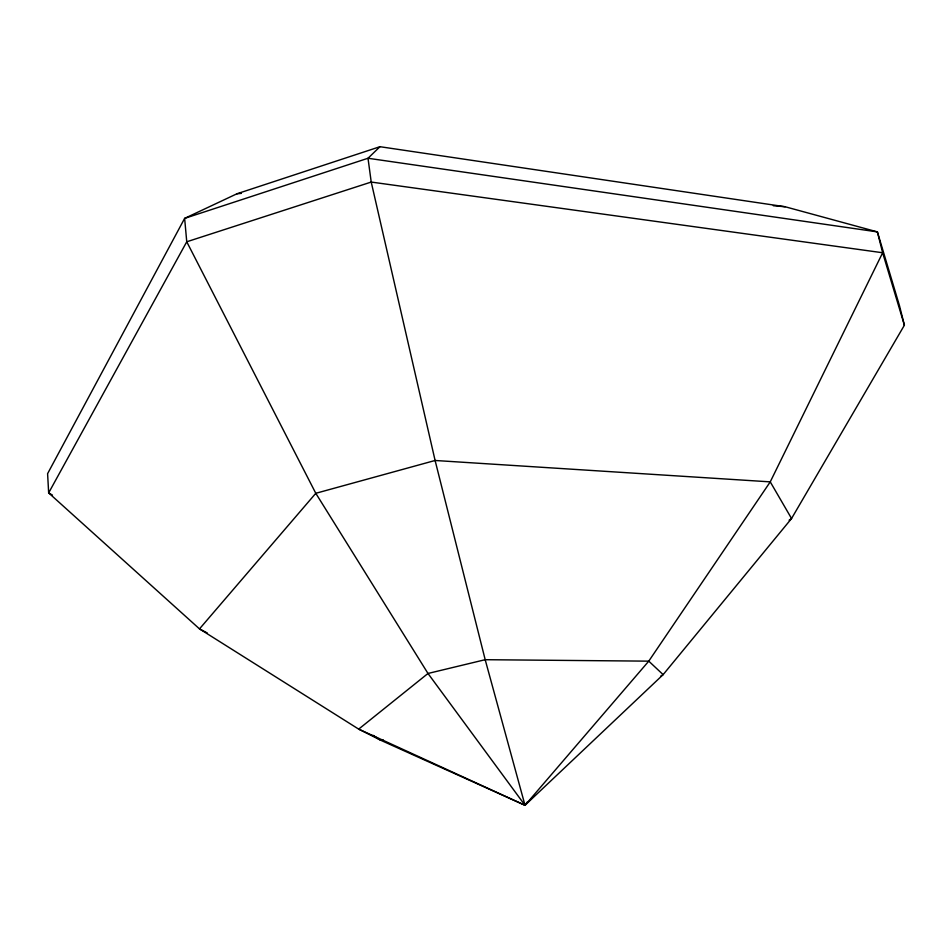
<?xml version="1.0" encoding="UTF-8"?>
<svg xmlns="http://www.w3.org/2000/svg" width="952" height="952" viewBox="0 0 952 952"><rect width="100%" height="100%" fill="white"/><g stroke="black" fill="none" stroke-linecap="round" stroke-linejoin="round"><path stroke-width="1.43" d="M904.4 325.191L791.552 518.519L663.139 674.635L525.016 805.297L380.455 740.132L358.69 729.125L199.504 628.891L48.659 492.91L47.6 473.668L184.64 218.377L236.977 193.768L379.967 146.703L785.15 206.751L877.399 231.895L899.485 305.735L904.4 325.191L882.647 252.756L877.399 231.895L368.007 158.258L184.64 218.377L186.747 241.784L315.79 493.303L427.995 673.469L525.016 805.297L648.764 661.152L770.251 481.867L882.647 252.756L371.22 182.058L186.747 241.784L48.659 492.91L52.479 495.123M660.628 676.217L663.139 674.635L648.764 661.152L485.187 659.7L427.995 673.469L358.69 729.125L525.016 805.297L527.563 801.679M379.967 146.703L368.007 158.258L371.22 182.058L435.1 460.482L485.187 659.7L525.016 805.297M789.113 520.208L791.552 518.519L770.251 481.867L435.1 460.482L315.79 493.303L199.504 628.891L207.286 632.985M236.977 193.768L241.403 193.363M383.43 740.085L380.455 740.132L373.005 735.301M773.298 205.727L785.15 206.751"/></g></svg>
